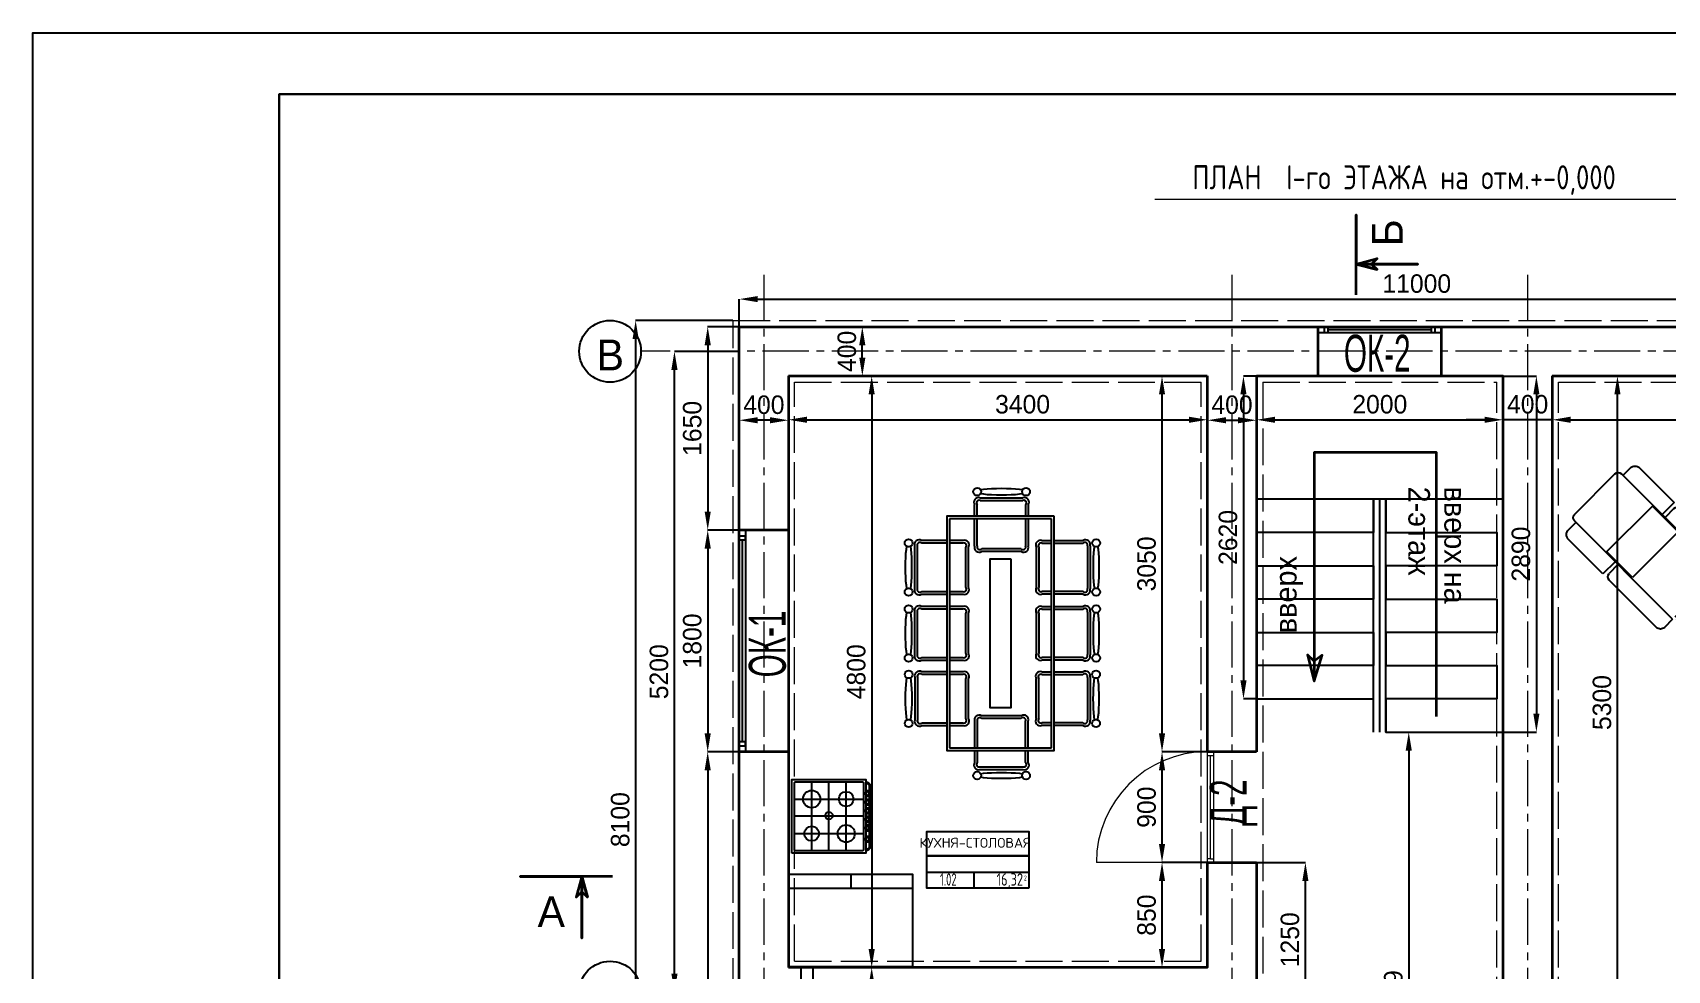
# Model space of a CAD drawing. Header units: millimetres. Extents: x 363119 to 453119, y -246250 to -184425.
# Drawn here: x 409119 to 422389, y -192034 to -184425 of the extents above; entities that cross this region are included whole.
import ezdxf
from ezdxf.enums import TextEntityAlignment as Align

# ---------------------------------------------------------------- set-up
doc = ezdxf.new("R2010")
doc.units = ezdxf.units.MM
doc.linetypes.add('ACAD_ISO02W100', pattern=[15, 12, -3])
doc.linetypes.add('CENTER2', pattern=[1.125, 0.75, -0.125, 0.125, -0.125])
for name, color, linetype in [('0 duvar', 2, 'Continuous'), ('AHSAP KAPI', 152, 'Continuous'), ('AKS', 252, 'CENTER2'), ('room_no', 7, 'Continuous'), ('tefris', 8, 'Continuous'), ('Штамп', 222, 'Continuous')]:
    doc.layers.add(name, color=color, linetype=linetype)
doc.layers.add('ahsap', color=222, linetype='Continuous', lineweight=13)
doc.layers.add('Pencere No', color=7, linetype='Continuous', lineweight=13)
doc.styles.add('1', font='ARIALN.TTF', dxfattribs={"width": 0.7})
doc.styles.add('CYRILLIC', font='cyriltlc.shx')
doc.styles.add('ROMANS', font='romans', dxfattribs={"width": 0.75})
doc.styles.add('SPDS', font='SPDS.shx')
doc.styles.add('YAZI', font='romans.shx')
doc.dimstyles.new('ISO-25', dxfattribs={"dimtxt": 100, "dimasz": 2.5, "dimexe": 1.25, "dimexo": 0.625, "dimtad": 1, "dimdec": 0, "dimtxsty": 'Standard', "dimcen": 2.5, "dimadec": 0, "dimazin": 0, "dimtfac": 1, "dimtdec": 0, "dimtmove": 0, "dimatfit": 3, "dimfxl": 0, "dimarcsym": 0})

# ---------------------------------------------------------------- blocks, each defined once
blk = doc.blocks.new('*D149')
at = {"layer": 'ahsap', "color": 0, "lineweight": -2}
for p, q in [((414854, -187011), (414329, -187011)), ((414329, -192061), (414329, -187161)), ((414804, -192211), (414329, -192211))]:
    blk.add_line(p, q, dxfattribs=at)
at = {"layer": 'ahsap', "color": 0}
for points in [[(414304, -187161), (414354, -187161), (414329, -187011)], [(414304, -192061), (414354, -192061), (414329, -192211)]]:
    blk.add_solid(points, dxfattribs=at)
at = {"layer": 'DEFPOINTS', "color": 0}
for p in [(414329, -187011), (414855, -187011), (414805, -192211)]:
    blk.add_point(p, dxfattribs=at)
at = {"layer": 'ahsap', "color": 0, "insert": (414204, -189611), "char_height": 150, "attachment_point": 5, "rotation": 90}
blk.add_mtext('5200', dxfattribs=at)
blk = doc.blocks.new('*D176')
at = {"layer": 'ahsap', "color": 0, "lineweight": -2}
for p, q in [((414804, -186761), (414014, -186761)), ((414014, -186911), (414014, -194711)), ((414804, -194861), (414014, -194861))]:
    blk.add_line(p, q, dxfattribs=at)
at = {"layer": 'ahsap', "color": 0}
for points in [[(413989, -186911), (414039, -186911), (414014, -186761)], [(413989, -194711), (414039, -194711), (414014, -194861)]]:
    blk.add_solid(points, dxfattribs=at)
at = {"layer": 'DEFPOINTS', "color": 0}
for p in [(414805, -186761), (414014, -194861), (414805, -194861)]:
    blk.add_point(p, dxfattribs=at)
at = {"layer": 'ahsap', "color": 0, "insert": (413889, -190811), "char_height": 150, "attachment_point": 5, "rotation": 90}
blk.add_mtext('8100', dxfattribs=at)
blk = doc.blocks.new('*D150')
at = {"layer": 'ahsap', "color": 0, "lineweight": -2}
for p, q in [((415717, -187211), (415930, -187211)), ((415930, -187361), (415930, -191861)), ((415355, -192011), (415930, -192011))]:
    blk.add_line(p, q, dxfattribs=at)
at = {"layer": 'ahsap', "color": 0}
for points in [[(415905, -187361), (415955, -187361), (415930, -187211)], [(415905, -191861), (415955, -191861), (415930, -192011)]]:
    blk.add_solid(points, dxfattribs=at)
at = {"layer": 'DEFPOINTS', "color": 0}
for p in [(415716, -187211), (415355, -192011), (415930, -192011)]:
    blk.add_point(p, dxfattribs=at)
at = {"layer": 'ahsap', "color": 0, "insert": (415805, -189611), "char_height": 150, "attachment_point": 5, "rotation": 90}
blk.add_mtext('4800', dxfattribs=at)
blk = doc.blocks.new('*D151')
at = {"layer": 'ahsap', "color": 0, "lineweight": -2}
for p, q in [((415255, -187486), (415255, -187566)), ((418655, -187447), (418655, -187566)), ((415405, -187566), (418505, -187566))]:
    blk.add_line(p, q, dxfattribs=at)
at = {"layer": 'ahsap', "color": 0}
for points in [[(415405, -187541), (415405, -187591), (415255, -187566)], [(418505, -187541), (418505, -187591), (418655, -187566)]]:
    blk.add_solid(points, dxfattribs=at)
at = {"layer": 'DEFPOINTS', "color": 0}
for p in [(415255, -187485), (418655, -187446), (418655, -187566)]:
    blk.add_point(p, dxfattribs=at)
at = {"layer": 'ahsap', "color": 0, "insert": (417155, -187441), "char_height": 150, "attachment_point": 5}
blk.add_mtext('3400', dxfattribs=at)
blk = doc.blocks.new('*D153')
at = {"layer": 'ahsap', "color": 0, "lineweight": -2}
for p, q in [((421455, -187261), (421455, -187566)), ((425455, -187261), (425455, -187566)), ((421605, -187566), (425305, -187566))]:
    blk.add_line(p, q, dxfattribs=at)
at = {"layer": 'ahsap', "color": 0}
for points in [[(421605, -187541), (421605, -187591), (421455, -187566)], [(425305, -187541), (425305, -187591), (425455, -187566)]]:
    blk.add_solid(points, dxfattribs=at)
at = {"layer": 'DEFPOINTS', "color": 0}
for p in [(421455, -187261), (425455, -187261), (425455, -187566)]:
    blk.add_point(p, dxfattribs=at)
at = {"layer": 'ahsap', "color": 0, "insert": (423455, -187441), "char_height": 150, "attachment_point": 5}
blk.add_mtext('4000', dxfattribs=at)
blk = doc.blocks.new('*D178')
at = {"layer": 'ahsap', "color": 0, "lineweight": -2}
for p, q in [((414855, -187380), (414855, -187570)), ((415255, -187380), (415255, -187570)), ((415105, -187570), (415005, -187570))]:
    blk.add_line(p, q, dxfattribs=at)
at = {"layer": 'ahsap', "color": 0}
for points in [[(415005, -187545), (415005, -187595), (414855, -187570)], [(415105, -187545), (415105, -187595), (415255, -187570)]]:
    blk.add_solid(points, dxfattribs=at)
at = {"layer": 'DEFPOINTS', "color": 0}
for p in [(414855, -187380), (415255, -187380), (414855, -187570)]:
    blk.add_point(p, dxfattribs=at)
at = {"layer": 'ahsap', "color": 0, "insert": (415055, -187445), "char_height": 150, "attachment_point": 5}
blk.add_mtext('400', dxfattribs=at)
blk = doc.blocks.new('*D179')
at = {"layer": 'ahsap', "color": 0, "lineweight": -2}
for p, q in [((416080, -186811), (415854, -186811)), ((415854, -187061), (415854, -186961)), ((416080, -187211), (415854, -187211))]:
    blk.add_line(p, q, dxfattribs=at)
at = {"layer": 'ahsap', "color": 0}
for points in [[(415829, -186961), (415879, -186961), (415854, -186811)], [(415829, -187061), (415879, -187061), (415854, -187211)]]:
    blk.add_solid(points, dxfattribs=at)
at = {"layer": 'DEFPOINTS', "color": 0}
for p in [(415854, -186811), (416081, -186811), (416081, -187211)]:
    blk.add_point(p, dxfattribs=at)
at = {"layer": 'ahsap', "color": 0, "insert": (415729, -187011), "char_height": 150, "attachment_point": 5, "rotation": 90}
blk.add_mtext('400', dxfattribs=at)
blk = doc.blocks.new('*D180')
at = {"layer": 'ahsap', "color": 0, "lineweight": -2}
for p, q in [((418655, -187391), (418655, -187570)), ((419055, -187391), (419055, -187570)), ((418805, -187570), (418905, -187570))]:
    blk.add_line(p, q, dxfattribs=at)
at = {"layer": 'ahsap', "color": 0}
for points in [[(418805, -187545), (418805, -187595), (418655, -187570)], [(418905, -187545), (418905, -187595), (419055, -187570)]]:
    blk.add_solid(points, dxfattribs=at)
at = {"layer": 'DEFPOINTS', "color": 0}
for p in [(418655, -187390), (419055, -187390), (419055, -187570)]:
    blk.add_point(p, dxfattribs=at)
at = {"layer": 'ahsap', "color": 0, "insert": (418855, -187445), "char_height": 150, "attachment_point": 5}
blk.add_mtext('400', dxfattribs=at)
blk = doc.blocks.new('*D181')
at = {"layer": 'ahsap', "color": 0, "lineweight": -2}
for p, q in [((421055, -187363), (421055, -187567)), ((421455, -187415), (421455, -187567)), ((420905, -187566), (420755, -187566)), ((421455, -187566), (421055, -187566)), ((421605, -187566), (421755, -187566))]:
    blk.add_line(p, q, dxfattribs=at)
at = {"layer": 'ahsap', "color": 0}
for points in [[(420905, -187541), (420905, -187591), (421055, -187566)], [(421605, -187541), (421605, -187591), (421455, -187566)]]:
    blk.add_solid(points, dxfattribs=at)
at = {"layer": 'DEFPOINTS', "color": 0}
for p in [(421055, -187362), (421455, -187414), (421055, -187566)]:
    blk.add_point(p, dxfattribs=at)
at = {"layer": 'ahsap', "color": 0, "insert": (421255, -187441), "char_height": 150, "attachment_point": 5}
blk.add_mtext('400', dxfattribs=at)
blk = doc.blocks.new('*D157')
at = {"layer": 'ahsap', "color": 0, "lineweight": -2}
for p, q in [((415256, -192011), (415930, -192011)), ((415930, -192311), (415930, -192111)), ((416059, -192411), (415930, -192411))]:
    blk.add_line(p, q, dxfattribs=at)
at = {"layer": 'ahsap', "color": 0}
for points in [[(415913, -192111), (415947, -192111), (415930, -192011)], [(415913, -192311), (415947, -192311), (415930, -192411)]]:
    blk.add_solid(points, dxfattribs=at)
at = {"layer": 'DEFPOINTS', "color": 0}
for p in [(415255, -192011), (415930, -192011), (416060, -192411)]:
    blk.add_point(p, dxfattribs=at)
at = {"layer": 'ahsap', "color": 0, "insert": (415865, -192211), "char_height": 100, "attachment_point": 5, "rotation": 90}
blk.add_mtext('400', dxfattribs=at)
blk = doc.blocks.new('*D182')
at = {"layer": 'ahsap', "color": 0, "lineweight": -2}
for p, q in [((419055, -187211), (419055, -187567)), ((421055, -187211), (421055, -187567)), ((419205, -187566), (420905, -187566))]:
    blk.add_line(p, q, dxfattribs=at)
at = {"layer": 'ahsap', "color": 0}
for points in [[(419205, -187541), (419205, -187591), (419055, -187566)], [(420905, -187541), (420905, -187591), (421055, -187566)]]:
    blk.add_solid(points, dxfattribs=at)
at = {"layer": 'DEFPOINTS', "color": 0}
for p in [(419055, -187211), (421055, -187211), (421055, -187566)]:
    blk.add_point(p, dxfattribs=at)
at = {"layer": 'ahsap', "color": 0, "insert": (420055, -187441), "char_height": 150, "attachment_point": 5}
blk.add_mtext('2000', dxfattribs=at)
blk = doc.blocks.new('*D184')
at = {"layer": 'ahsap', "color": 0, "lineweight": -2}
for p, q in [((421455, -187211), (421984, -187211)), ((421984, -192361), (421984, -187361)), ((421455, -192511), (421984, -192511))]:
    blk.add_line(p, q, dxfattribs=at)
at = {"layer": 'ahsap', "color": 0}
for points in [[(421959, -187361), (422009, -187361), (421984, -187211)], [(421959, -192361), (422009, -192361), (421984, -192511)]]:
    blk.add_solid(points, dxfattribs=at)
at = {"layer": 'DEFPOINTS', "color": 0}
for p in [(421455, -187211), (421984, -187211), (421455, -192511)]:
    blk.add_point(p, dxfattribs=at)
at = {"layer": 'ahsap', "color": 0, "insert": (421859, -189861), "char_height": 150, "attachment_point": 5, "rotation": 90}
blk.add_mtext('5300', dxfattribs=at)
blk = doc.blocks.new('*D185')
at = {"layer": 'ahsap', "color": 0, "lineweight": -2}
for p, q in [((421055, -187211), (421326, -187211)), ((421326, -187361), (421326, -189951)), ((421005, -190101), (421326, -190101))]:
    blk.add_line(p, q, dxfattribs=at)
at = {"layer": 'ahsap', "color": 0}
for points in [[(421301, -187361), (421351, -187361), (421326, -187211)], [(421301, -189951), (421351, -189951), (421326, -190101)]]:
    blk.add_solid(points, dxfattribs=at)
at = {"layer": 'DEFPOINTS', "color": 0}
for p in [(421055, -187211), (421005, -190101), (421326, -190101)]:
    blk.add_point(p, dxfattribs=at)
at = {"layer": 'ahsap', "color": 0, "insert": (421201, -188656), "char_height": 150, "attachment_point": 5, "rotation": 90}
blk.add_mtext('2890', dxfattribs=at)
blk = doc.blocks.new('*D186')
at = {"layer": 'ahsap', "color": 0, "lineweight": -2}
for p, q in [((419054, -187211), (418948, -187211)), ((418948, -187361), (418948, -189681)), ((419054, -189831), (418948, -189831))]:
    blk.add_line(p, q, dxfattribs=at)
at = {"layer": 'ahsap', "color": 0}
for points in [[(418923, -187361), (418973, -187361), (418948, -187211)], [(418923, -189681), (418973, -189681), (418948, -189831)]]:
    blk.add_solid(points, dxfattribs=at)
at = {"layer": 'DEFPOINTS', "color": 0}
for p in [(419055, -187211), (418948, -189831), (419055, -189831)]:
    blk.add_point(p, dxfattribs=at)
at = {"layer": 'ahsap', "color": 0, "insert": (418823, -188521), "char_height": 150, "attachment_point": 5, "rotation": 90}
blk.add_mtext('2620', dxfattribs=at)
blk = doc.blocks.new('KOLTUK')
for p, q in [((0, 0), (0, -1.212)), ((0.54, 0.04), (0.04, 0.04)), ((0.58, -1.212), (0.58, 0)), ((-0.15, -0.078), (-0.15, -0.502)), ((0, -0.018), (-0.09, -0.018)), ((0.67, -0.018), (0.58, -0.018)), ((0.73, -0.502), (0.73, -0.078)), ((0.58, -0.39), (0, -0.39)), ((0.008, -0.39), (0.008, -0.707)), ((0.569, -0.707), (0.569, -0.39)), ((-0.15, -0.502), (0, -0.502)), ((-0.11, -0.538), (0, -0.538)), ((0.58, -0.502), (0.73, -0.502)), ((0.58, -0.538), (0.69, -0.538)), ((-0.15, -0.578), (-0.15, -1.162)), ((0.008, -0.707), (0.569, -0.707)), ((0.73, -1.162), (0.73, -0.578)), ((-0.1, -1.212), (0, -1.212)), ((0.013, -1.233), (0.013, -1.525)), ((0.022, -1.212), (0.554, -1.212)), ((0.033, -1.233), (0.033, -1.525)), ((0.539, -1.233), (0.539, -1.525)), ((0.559, -1.233), (0.559, -1.525)), ((0.58, -1.212), (0.68, -1.212)), ((0.523, -1.548), (0.058, -1.548)), ((0.008, -1.598), (0.008, -1.852)), ((0.573, -1.598), (0.573, -1.852)), ((0.523, -1.902), (0.058, -1.902))]:
    blk.add_line(p, q)
for centre, radius, start, end in [((0.04, 0), 0.04, 90, 180), ((0.54, 0), 0.04, 0, 90), ((-0.09, -0.078), 0.06, 90, 180), ((0.67, -0.078), 0.06, 0, 90), ((-0.11, -0.578), 0.04, 90, 180), ((0.69, -0.578), 0.04, 0, 90), ((-0.1, -1.162), 0.05, 180, 270), ((0.68, -1.162), 0.05, 270, 0), ((0.058, -1.598), 0.05, 90, 180), ((0.523, -1.598), 0.05, 0, 90), ((0.058, -1.852), 0.05, 180, 270), ((0.523, -1.852), 0.05, 270, 0)]:
    blk.add_arc(centre, radius, start, end)
blk = doc.blocks.new('Дверь 900')
at = {"layer": 'AHSAP KAPI', "lineweight": 5}
for p, q in [((355709, -118407), (355709, -117507)), ((356609, -118407), (355709, -118407)), ((356609, -118457), (355709, -118457)), ((355739, -118432), (355739, -118407)), ((355739, -118432), (356579, -118432)), ((355739, -118432), (355739, -118457)), ((356579, -118407), (356579, -118457))]:
    blk.add_line(p, q, dxfattribs=at)
for points in [[(355709, -118457), (355709, -118407)], [(356609, -118457), (356609, -118407)]]:
    blk.add_lwpolyline(points, dxfattribs=at)
blk.add_arc((355709, -118407), 900, 0, 90, dxfattribs=at)
blk = doc.blocks.new('*D190')
at = {"layer": 'ahsap', "color": 0, "lineweight": -2}
for p, q in [((418654, -190260), (418286, -190260)), ((418287, -191010), (418287, -190410)), ((418654, -191160), (418286, -191160))]:
    blk.add_line(p, q, dxfattribs=at)
at = {"layer": 'ahsap', "color": 0}
for points in [[(418262, -190410), (418312, -190410), (418287, -190260)], [(418262, -191010), (418312, -191010), (418287, -191160)]]:
    blk.add_solid(points, dxfattribs=at)
at = {"layer": 'DEFPOINTS', "color": 0}
for p in [(418287, -190260), (418655, -190260), (418655, -191160)]:
    blk.add_point(p, dxfattribs=at)
at = {"layer": 'ahsap', "color": 0, "insert": (418162, -190710), "char_height": 150, "attachment_point": 5, "rotation": 90}
blk.add_mtext('900', dxfattribs=at)
blk = doc.blocks.new('*D191')
at = {"layer": 'ahsap', "color": 0, "lineweight": -2}
for p, q in [((414854, -186811), (414598, -186811)), ((414599, -186961), (414599, -188311)), ((414854, -188461), (414598, -188461))]:
    blk.add_line(p, q, dxfattribs=at)
at = {"layer": 'ahsap', "color": 0}
for points in [[(414574, -186961), (414624, -186961), (414599, -186811)], [(414574, -188311), (414624, -188311), (414599, -188461)]]:
    blk.add_solid(points, dxfattribs=at)
at = {"layer": 'DEFPOINTS', "color": 0}
for p in [(414855, -186811), (414599, -188461), (414855, -188461)]:
    blk.add_point(p, dxfattribs=at)
at = {"layer": 'ahsap', "color": 0, "insert": (414474, -187636), "char_height": 150, "attachment_point": 5, "rotation": 90}
blk.add_mtext('1650', dxfattribs=at)
blk = doc.blocks.new('*D192')
at = {"layer": 'ahsap', "color": 0, "lineweight": -2}
for p, q in [((414954, -188461), (414598, -188461)), ((414599, -188611), (414599, -190111)), ((414854, -190261), (414598, -190261))]:
    blk.add_line(p, q, dxfattribs=at)
at = {"layer": 'ahsap', "color": 0}
for points in [[(414574, -188611), (414624, -188611), (414599, -188461)], [(414574, -190111), (414624, -190111), (414599, -190261)]]:
    blk.add_solid(points, dxfattribs=at)
at = {"layer": 'DEFPOINTS', "color": 0}
for p in [(414955, -188461), (414599, -190261), (414855, -190261)]:
    blk.add_point(p, dxfattribs=at)
at = {"layer": 'ahsap', "color": 0, "insert": (414474, -189361), "char_height": 150, "attachment_point": 5, "rotation": 90}
blk.add_mtext('1800', dxfattribs=at)
blk = doc.blocks.new('*D193')
at = {"layer": 'ahsap', "color": 0, "lineweight": -2}
for p, q in [((414954, -190261), (414598, -190261)), ((414599, -190411), (414599, -194661)), ((414854, -194811), (414598, -194811))]:
    blk.add_line(p, q, dxfattribs=at)
at = {"layer": 'ahsap', "color": 0}
for points in [[(414574, -190411), (414624, -190411), (414599, -190261)], [(414574, -194661), (414624, -194661), (414599, -194811)]]:
    blk.add_solid(points, dxfattribs=at)
at = {"layer": 'DEFPOINTS', "color": 0}
for p in [(414955, -190261), (414599, -194811), (414855, -194811)]:
    blk.add_point(p, dxfattribs=at)
at = {"layer": 'ahsap', "color": 0, "insert": (414474, -192536), "char_height": 150, "attachment_point": 5, "rotation": 90}
blk.add_mtext('4550', dxfattribs=at)
blk = doc.blocks.new('*D161')
at = {"layer": 'ahsap', "color": 0, "lineweight": -2}
for p, q in [((414855, -186810), (414855, -186587)), ((415005, -186587), (425705, -186587)), ((425855, -186810), (425855, -186587))]:
    blk.add_line(p, q, dxfattribs=at)
at = {"layer": 'ahsap', "color": 0}
for points in [[(415005, -186562), (415005, -186612), (414855, -186587)], [(425705, -186562), (425705, -186612), (425855, -186587)]]:
    blk.add_solid(points, dxfattribs=at)
at = {"layer": 'DEFPOINTS', "color": 0}
for p in [(425855, -186587), (414855, -186811), (425855, -186811)]:
    blk.add_point(p, dxfattribs=at)
at = {"layer": 'ahsap', "color": 0, "insert": (420355, -186462), "char_height": 150, "attachment_point": 5}
blk.add_mtext('11000', dxfattribs=at)
blk = doc.blocks.new('*D194')
at = {"layer": 'ahsap', "color": 0, "lineweight": -2}
for p, q in [((418654, -190260), (418286, -190260)), ((418287, -191010), (418287, -190410)), ((418653, -191160), (418286, -191160))]:
    blk.add_line(p, q, dxfattribs=at)
at = {"layer": 'ahsap', "color": 0}
for points in [[(418262, -190410), (418312, -190410), (418287, -190260)], [(418262, -191010), (418312, -191010), (418287, -191160)]]:
    blk.add_solid(points, dxfattribs=at)
at = {"layer": 'DEFPOINTS', "color": 0}
for p in [(418287, -190260), (418655, -190260), (418654, -191160)]:
    blk.add_point(p, dxfattribs=at)
at = {"layer": 'ahsap', "color": 0, "insert": (418162, -190710), "char_height": 150, "attachment_point": 5, "rotation": 90}
blk.add_mtext('900', dxfattribs=at)
blk = doc.blocks.new('*D195')
at = {"layer": 'ahsap', "color": 0, "lineweight": -2}
for p, q in [((418654, -187211), (418286, -187211)), ((418287, -190110), (418287, -187361)), ((418654, -190260), (418286, -190260))]:
    blk.add_line(p, q, dxfattribs=at)
at = {"layer": 'ahsap', "color": 0}
for points in [[(418262, -187361), (418312, -187361), (418287, -187211)], [(418262, -190110), (418312, -190110), (418287, -190260)]]:
    blk.add_solid(points, dxfattribs=at)
at = {"layer": 'DEFPOINTS', "color": 0}
for p in [(418287, -187211), (418655, -187211), (418655, -190260)]:
    blk.add_point(p, dxfattribs=at)
at = {"layer": 'ahsap', "color": 0, "insert": (418162, -188736), "char_height": 150, "attachment_point": 5, "rotation": 90}
blk.add_mtext('3050', dxfattribs=at)
blk = doc.blocks.new('roomno')
for p, q in [((1101, 344), (0, 344)), ((0, 344), (1101, 344)), ((1101, 166), (0, 166)), ((511, 0), (511, 166))]:
    blk.add_line(p, q)
blk.add_lwpolyline([(1101, 0), (1101, 602), (0, 602), (0, 0)], close=True)
at = {"style": 'CYRILLIC'}
for p in [(536, 499), (536, 374)]:
    blk.add_attdef('KOMNATA', text='', height=79.8, dxfattribs=at).set_placement(p, align=Align.CENTER)
at = {"style": 'ROMANS'}
for tag, width, p in [('LOBBY', 0.7, (533, 200)), ('001', 0.6, (233, 25))]:
    blk.add_attdef(tag, text='', height=108, dxfattribs=dict(at, width=width)).set_placement(p, align=Align.CENTER)
at = {"style": 'ROMANS', "width": 0.7}
blk.add_attdef('M', text='', height=108, dxfattribs=at).set_placement((1038, 25), align=Align.RIGHT)
blk.add_attdef('2', (1046, 79), '', height=53.9, dxfattribs=at)
blk = doc.blocks.new('FIRIN')
for p, q in [((-14, 28), (-14, -28)), ((0, -28), (0, 28)), ((14, 28), (14, -28)), ((-28, 14), (28, 14)), ((-28, 0), (28, 0)), ((-28, -14), (28, -14))]:
    blk.add_line(p, q)
for points in [[(-30, 30), (30, 30), (30, -30), (-30, -30)], [(-19.5, -30), (-17.5, -30), (-17.5, -31), (-16, -31), (-16, -32.5), (-21, -32.5), (-21, -31), (-19.5, -31)], [(-10.5, -30), (-8.5, -30), (-8.5, -31), (-7, -31), (-7, -32.5), (-12, -32.5), (-12, -31), (-10.5, -31)], [(-3.5, -30), (-1.5, -30), (-1.5, -31), (0, -31), (0, -32.5), (-5, -32.5), (-5, -31), (-3.5, -31)], [(3.5, -30), (5.5, -30), (5.5, -31), (7, -31), (7, -32.5), (2, -32.5), (2, -31), (3.5, -31)], [(10.5, -30), (12.5, -30), (12.5, -31), (14, -31), (14, -32.5), (9, -32.5), (9, -31), (10.5, -31)], [(17.5, -30), (19.5, -30), (19.5, -31), (21, -31), (21, -32.5), (16, -32.5), (16, -31), (17.5, -31)]]:
    blk.add_lwpolyline(points, close=True)
blk.add_lwpolyline([(-27, 28), (27, 28, -0.414214), (28, 27), (28, -27, -0.414214), (27, -28), (-27, -28, -0.414214), (-28, -27), (-28, 27, -0.414214)], format="xyb", close=True)
for points in [[(-27.5, -30), (-27.5, -30.5, 0.414214), (-24, -34), (24, -34, 0.414214), (27.5, -30.5), (27.5, -30)], [(-26.5, -30), (-26.5, -30.5, 0.414214), (-24, -33), (24, -33, 0.414214), (26.5, -30.5), (26.5, -30)]]:
    blk.add_lwpolyline(points, format="xyb")
for centre, radius in [((-14, 14), 6), ((14, 14), 7), ((0.5, 0), 3), ((-14, -14), 7), ((14, -14), 6)]:
    blk.add_circle(centre, radius)
blk = doc.blocks.new('*D206')
at = {"layer": 'ahsap', "color": 0, "lineweight": -2}
for p, q in [((420105, -190101), (420290, -190101)), ((420290, -190251), (420290, -194261)), ((419455, -194411), (420290, -194411))]:
    blk.add_line(p, q, dxfattribs=at)
at = {"layer": 'ahsap', "color": 0}
for points in [[(420265, -190251), (420315, -190251), (420290, -190101)], [(420265, -194261), (420315, -194261), (420290, -194411)]]:
    blk.add_solid(points, dxfattribs=at)
at = {"layer": 'DEFPOINTS', "color": 0}
for p in [(420105, -190101), (419454, -194411), (420290, -194411)]:
    blk.add_point(p, dxfattribs=at)
at = {"layer": 'ahsap', "color": 0, "insert": (420165, -192256), "char_height": 150, "attachment_point": 5, "rotation": 90}
blk.add_mtext('4309', dxfattribs=at)
blk = doc.blocks.new('pencere')
at = {"layer": 'AHSAP KAPI'}
for p, q in [((0, 2.5), (0, -2.5)), ((0, 2.5), (100, 2.5)), ((5, 2.5), (5, -2.5)), ((8, 2.5), (8, -2.5)), ((8, 0), (92, 0)), ((92, 2.5), (92, -2.5)), ((95, 2.5), (95, -2.5)), ((100, 2.5), (100, -2.5)), ((0, -2.5), (100, -2.5))]:
    blk.add_line(p, q, dxfattribs=at)
blk = doc.blocks.new('*D461')
at = {"layer": 'ahsap', "color": 0, "lineweight": -2}
for p, q in [((419055, -191160), (419451, -191160)), ((419451, -192261), (419451, -191310)), ((419055, -192411), (419451, -192411))]:
    blk.add_line(p, q, dxfattribs=at)
at = {"layer": 'ahsap', "color": 0}
for points in [[(419426, -191310), (419476, -191310), (419451, -191160)], [(419426, -192261), (419476, -192261), (419451, -192411)]]:
    blk.add_solid(points, dxfattribs=at)
at = {"layer": 'DEFPOINTS', "color": 0}
for p in [(419055, -191160), (419451, -191160), (419055, -192411)]:
    blk.add_point(p, dxfattribs=at)
at = {"layer": 'ahsap', "color": 0, "insert": (419326, -191786), "char_height": 150, "attachment_point": 5, "rotation": 90}
blk.add_mtext('1250', dxfattribs=at)
blk = doc.blocks.new('*D462')
at = {"layer": 'ahsap', "color": 0, "lineweight": -2}
for p, q in [((418654, -191160), (418286, -191160)), ((418287, -191861), (418287, -191310)), ((418654, -192011), (418286, -192011))]:
    blk.add_line(p, q, dxfattribs=at)
at = {"layer": 'ahsap', "color": 0}
for points in [[(418262, -191310), (418312, -191310), (418287, -191160)], [(418262, -191861), (418312, -191861), (418287, -192011)]]:
    blk.add_solid(points, dxfattribs=at)
at = {"layer": 'DEFPOINTS', "color": 0}
for p in [(418287, -191160), (418655, -191160), (418655, -192011)]:
    blk.add_point(p, dxfattribs=at)
at = {"layer": 'ahsap', "color": 0, "insert": (418162, -191586), "char_height": 150, "attachment_point": 5, "rotation": 90}
blk.add_mtext('850', dxfattribs=at)

msp = doc.modelspace()

# ---------------------------------------------------------------- linework, layer by layer
at = {"color": 0, "lineweight": 35}
for p, q in [((419554.7, -187210.7), (419554.7, -186810.7)), ((420554.7, -187210.7), (420554.7, -186810.7))]:
    msp.add_line(p, q, dxfattribs=at)
at = {"color": 0}
for p, q in [((420004.7, -190101.3), (420004.7, -188211.3)), ((420054.7, -190101.3), (420054.7, -188211.3)), ((420104.7, -190101.3), (420104.7, -188211.3))]:
    msp.add_line(p, q, dxfattribs=at)
for points in [[(421054.7, -187211.3), (421054.7, -188211.3), (419054.7, -188211.3), (419054.7, -187211.3)], [(420004.7, -188211.3), (420004.7, -188481.3), (419054.7, -188481.3), (419054.7, -188751.3), (420004.7, -188751.3), (420004.7, -189021.3), (419054.7, -189021.3), (419054.7, -189291.3), (420004.7, -189291.3), (420004.7, -189561.3), (419054.7, -189561.3), (419054.7, -189831.3), (420004.7, -189831.3)], [(421004.7, -188211.3), (420104.7, -188211.3), (420104.7, -188481.3), (421004.7, -188481.3), (421004.7, -188751.3), (420104.7, -188751.3), (420104.7, -189021.3), (421004.7, -189021.3), (421004.7, -189291.3), (420104.7, -189291.3), (420104.7, -189561.3), (421004.7, -189561.3), (421004.7, -189831.3), (420104.7, -189831.3), (420104.7, -190101.3), (421004.7, -190101.3)]]:
    msp.add_lwpolyline(points, dxfattribs=at)
at = {"color": 0, "lineweight": 35}
msp.add_lwpolyline([(420516.1, -189974.6), (420516.1, -187831), (419522.3, -187831), (419522.3, -189687.4), (419587.6, -189475.2), (419522.3, -189526.3), (419466.7, -189472.3), (419522.3, -189687.4)], dxfattribs=at)
at = {"color": 0, "linetype": 'ACAD_ISO02W100', "ltscale": 10}
msp.add_lwpolyline([(415379.7, -192410.7), (415454.7, -192410.7), (415454.7, -192010.7), (415354.7, -192010.7), (415354.9, -192410.6), (415379.7, -192410.7)], dxfattribs=at)
at = {"layer": 'ahsap', "color": 0}
msp.add_line((418229.5, -185776.2), (422998.8, -185776.2), dxfattribs=at)
at = {"layer": 'ahsap', "color": 0, "lineweight": 35}
for points in [[(419864.3, -186552.6), (419864.3, -185902.6), (419864.3, -186302.6), (419864.3, -186302.6), (420364.3, -186302.6), (419864.3, -186302.6), (420033.4, -186347.9), (419864.3, -186302.6), (420033.4, -186257.3), (419988.1, -186302.6), (420033.4, -186347.9)], [(414854.7, -186810.7), (425854.7, -186810.7)], [(414854.7, -194810.7), (414854.7, -186810.7)], [(415254.7, -187210.7), (418654.7, -187210.7)], [(415254.7, -187210.7), (415255.3, -192010.7)], [(418654.7, -187210.7), (418654.7, -190260.3)], [(419054.7, -187210.7), (421054.7, -187210.7), (421054.7, -192510.7)], [(419054.7, -187210.7), (421054.7, -187210.7)], [(419054.7, -187210.7), (419054.7, -190260.3)], [(421454.7, -187210.7), (425454.7, -187210.7)], [(421454.7, -187210.7), (421454.7, -192510.7)], [(415254.7, -188460.7), (414854.7, -188460.7)], [(415254.7, -190260.7), (414854.7, -190260.7)], [(419054.7, -190260.3), (418654.7, -190260.3)], [(418654.7, -191160.3), (418654.7, -192010.7), (415255.3, -192010.7)], [(419054.7, -191160.3), (418654.7, -191160.3)], [(419054.7, -191160.3), (419054.7, -192410.7)], [(413826.7, -191272), (413076.7, -191272), (413576.7, -191272), (413576.7, -191272), (413576.7, -191772), (413576.7, -191272), (413622, -191441), (413576.7, -191272), (413531.4, -191441), (413576.7, -191395.7), (413622, -191441)]]:
    msp.add_lwpolyline(points, dxfattribs=at)
at = {"layer": 'ahsap', "color": 4, "linetype": 'ACAD_ISO02W100', "lineweight": 13, "ltscale": 25}
for points in [[(414804.7, -194860.7), (414804.7, -186760.7)], [(414804.7, -186760.7), (425654.7, -186760.7), (425904.7, -186760.7)], [(415304.7, -191960.7), (415304.7, -187260.7), (415304.7, -187260.7), (418604.7, -187260.7)], [(415304.7, -191960.7), (418604.7, -191960.7), (418604.7, -191960.7), (418604.7, -187260.7)], [(419104.7, -187260.7), (421004.7, -187260.7)], [(419104.7, -187260.7), (419104.7, -192460.7)], [(421004.7, -194260.7), (421004.7, -187260.7)], [(421504.7, -187260.7), (425404.7, -187260.7), (425404.7, -187260.7)], [(421504.7, -194260.7), (421504.7, -187260.7)]]:
    msp.add_lwpolyline(points, dxfattribs=at)
at = {"layer": 'ahsap', "color": 2}
for points in [[(415255.3, -192010.7), (415923.5, -192010.7)], [(418654.7, -192010.7), (418085.9, -192010.7)]]:
    msp.add_lwpolyline(points, dxfattribs=at)
at = {"layer": 'AHSAP KAPI'}
msp.add_lwpolyline([(414879.7, -188460.7), (414904.7, -188460.7), (414904.7, -188510.7), (414854.7, -188510.7), (414854.7, -188460.7), (414879.1, -188460.7), (414854.7, -188460.7), (414854.7, -188540.7), (414904.7, -188540.7), (414904.7, -188510.7), (414904.7, -190180.7), (414854.7, -190180.7), (414854.7, -190210.7), (414904.7, -190210.7), (414904.7, -190180.7), (414904.7, -190260.7), (414854.7, -190260.7), (414854.7, -188540.7), (414879.7, -188540.7), (414879.7, -190180.7)], dxfattribs=at)
at = {"layer": 'AKS', "lineweight": 5, "ltscale": 500}
for p, q in [((415054.7, -186389.6), (415054.7, -195977.9)), ((418854.7, -186389.6), (418854.7, -195977.9)), ((421254.7, -186389.6), (421254.7, -195977.9)), ((426107, -187010.7), (414056.7, -187010.7))]:
    msp.add_line(p, q, dxfattribs=at)
at = {"layer": 'AKS', "color": 0, "linetype": 'Continuous'}
for centre in [(413806.7, -187010.7), (413806.7, -192210.7)]:
    msp.add_circle(centre, 250.5, dxfattribs=at)
at = {"layer": 'tefris'}
for p, q in [((416561.1, -188370.9), (416561.1, -190227.3)), ((417390.2, -188370.9), (416561.1, -188370.9)), ((417390.2, -190227.3), (417390.2, -188370.9)), ((416561.1, -190227.3), (417390.2, -190227.3)), ((415761.5, -191254.8), (415761.5, -191367.5)), ((415261.5, -191367.5), (416261.5, -191367.5))]:
    msp.add_line(p, q, dxfattribs=at)
for points in [[(417129, -188131.9), (417098.6, -188128.9), (417063.1, -188126.8), (417024.2, -188125.5), (416983.5, -188125.1), (416942.9, -188125.5), (416904, -188126.8), (416868.5, -188128.9), (416838.1, -188131.9), (416814.2, -188135.7)], [(417155, -188136.3), (417152.9, -188135.7), (417129, -188131.9)], [(416765.4, -188349.1), (416765.4, -188255.8)], [(416787.2, -188349.1), (416787.2, -188257)], [(416809.1, -188199.2), (417158, -188199.2)], [(416810.6, -188221), (417156.5, -188221)], [(416814.2, -188164.5), (416838.1, -188168.3), (416868.5, -188171.3), (416904, -188173.4), (416942.9, -188174.7), (416983.5, -188175.1), (417024.2, -188174.7), (417063.1, -188173.4), (417098.6, -188171.3), (417129, -188168.3), (417152.9, -188164.5), (417155, -188163.9)], [(417179.9, -188257), (417179.9, -188349.1)], [(417201.7, -188255.8), (417201.7, -188349.1)], [(416765.4, -188591.7), (416765.4, -188370.9)], [(416787.2, -188590.2), (416787.2, -188370.9)], [(417179.9, -188370.9), (417179.9, -188590.3)], [(417201.7, -188370.9), (417201.7, -188591.8)], [(416539.3, -188545.1), (416335.3, -188545.1)], [(416671.2, -188545.1), (416561.1, -188545.1)], [(417310.8, -188545.1), (417390.2, -188545.1)], [(417412, -188545.1), (417646.7, -188545.1)], [(416211.4, -188908.8), (416208.4, -188878.4), (416206.3, -188842.9), (416205, -188803.9), (416204.6, -188763.3), (416205, -188722.7), (416206.3, -188683.8), (416208.4, -188648.3), (416211.4, -188617.9), (416215.2, -188594)], [(416244, -188594), (416247.8, -188617.9), (416250.8, -188648.3), (416252.9, -188683.8), (416254.2, -188722.7), (416254.6, -188763.3), (416254.2, -188803.9), (416252.9, -188842.9), (416250.8, -188878.4), (416247.8, -188908.8), (416244, -188932.6), (416243.4, -188934.8)], [(416278.7, -188588.9), (416278.7, -188937.8)], [(416300.5, -188590.4), (416300.5, -188936.3)], [(416539.3, -188567), (416336.5, -188567)], [(416669.7, -188567), (416561.1, -188567)], [(416693.2, -188923.7), (416693.2, -188602.8)], [(416715.1, -188924.9), (416715.1, -188601.5)], [(417145.1, -188635.6), (416821.7, -188635.6)], [(417143.9, -188613.7), (416823, -188613.7)], [(417266.9, -188924.9), (417266.9, -188601.5)], [(417288.7, -188923.7), (417288.7, -188602.8)], [(417312.3, -188567), (417390.2, -188567)], [(417412, -188567), (417645.5, -188567)], [(417681.5, -188590.4), (417681.5, -188936.3)], [(417703.3, -188588.9), (417703.3, -188937.8)], [(417738, -188594), (417734.2, -188617.9), (417731.2, -188648.3), (417729.1, -188683.8), (417727.8, -188722.7), (417727.4, -188763.3), (417727.8, -188803.9), (417729.1, -188842.9), (417731.2, -188878.4), (417734.2, -188908.8), (417738, -188932.6), (417738.6, -188934.8)], [(417770.6, -188908.8), (417773.5, -188878.4), (417775.7, -188842.9), (417777, -188803.9), (417777.4, -188763.3), (417777, -188722.7), (417775.7, -188683.8), (417773.5, -188648.3), (417770.6, -188617.9), (417766.8, -188594)], [(416215.8, -188934.8), (416215.2, -188932.6), (416211.4, -188908.8)], [(417766.2, -188934.8), (417766.8, -188932.6), (417770.6, -188908.8)], [(416335.3, -188981.5), (416539.3, -188981.5)], [(416539.3, -189081), (416335.3, -189081)], [(416336.5, -188959.7), (416539.3, -188959.7)], [(416561.1, -188959.7), (416669.8, -188959.7)], [(416561.1, -188981.5), (416671.4, -188981.5)], [(416671.2, -189081), (416561.1, -189081)], [(417390.2, -188981.5), (417310.6, -188981.5)], [(417310.8, -189081), (417390.2, -189081)], [(417390.2, -188959.7), (417312.2, -188959.7)], [(417645.5, -188959.7), (417412, -188959.7)], [(417646.7, -188981.5), (417412, -188981.5)], [(417412, -189081), (417646.7, -189081)], [(416211.4, -189444.7), (416208.4, -189414.3), (416206.3, -189378.7), (416205, -189339.8), (416204.6, -189299.2), (416205, -189258.6), (416206.3, -189219.7), (416208.4, -189184.1), (416211.4, -189153.7), (416215.2, -189129.9)], [(416244, -189129.9), (416247.8, -189153.7), (416250.8, -189184.1), (416252.9, -189219.7), (416254.2, -189258.6), (416254.6, -189299.2), (416254.2, -189339.8), (416252.9, -189378.7), (416250.8, -189414.3), (416247.8, -189444.7), (416244, -189468.5), (416243.4, -189470.7)], [(416278.7, -189124.7), (416278.7, -189473.7)], [(416300.5, -189126.3), (416300.5, -189472.1)], [(416539.3, -189102.8), (416336.5, -189102.8)], [(416669.7, -189102.8), (416561.1, -189102.8)], [(416693.2, -189459.6), (416693.2, -189138.7)], [(416715.1, -189460.8), (416715.1, -189137.4)], [(417266.9, -189460.8), (417266.9, -189137.4)], [(417288.7, -189459.6), (417288.7, -189138.7)], [(417312.3, -189102.8), (417390.2, -189102.8)], [(417412, -189102.8), (417645.5, -189102.8)], [(417681.5, -189126.3), (417681.5, -189472.1)], [(417703.3, -189124.7), (417703.3, -189473.7)], [(417738, -189129.9), (417734.2, -189153.7), (417731.2, -189184.1), (417729.1, -189219.7), (417727.8, -189258.6), (417727.4, -189299.2), (417727.8, -189339.8), (417729.1, -189378.7), (417731.2, -189414.3), (417734.2, -189444.7), (417738, -189468.5), (417738.6, -189470.7)], [(417770.6, -189444.7), (417773.5, -189414.3), (417775.7, -189378.7), (417777, -189339.8), (417777.4, -189299.2), (417777, -189258.6), (417775.7, -189219.7), (417773.5, -189184.1), (417770.6, -189153.7), (417766.8, -189129.9)], [(416215.8, -189470.7), (416215.2, -189468.5), (416211.4, -189444.7)], [(417766.2, -189470.7), (417766.8, -189468.5), (417770.6, -189444.7)], [(416335.3, -189517.4), (416539.3, -189517.4)], [(416539.3, -189611.3), (416336, -189611.3)], [(416336.5, -189495.6), (416539.3, -189495.6)], [(416561.1, -189495.6), (416669.8, -189495.6)], [(416561.1, -189517.4), (416671.4, -189517.4)], [(416672, -189611.3), (416561.1, -189611.3)], [(417310, -189611.3), (417390.2, -189611.3)], [(417390.2, -189517.4), (417310.6, -189517.4)], [(417390.2, -189495.6), (417312.2, -189495.6)], [(417645.5, -189495.6), (417412, -189495.6)], [(417646.7, -189517.4), (417412, -189517.4)], [(417412, -189611.3), (417646, -189611.3)], [(416212.2, -189974.9), (416209.2, -189944.5), (416207.1, -189909), (416205.8, -189870.1), (416205.4, -189829.5), (416205.8, -189788.9), (416207.1, -189749.9), (416209.2, -189714.4), (416212.2, -189684), (416216, -189660.2)], [(416244.7, -189660.2), (416248.5, -189684), (416251.5, -189714.4), (416253.6, -189749.9), (416254.9, -189788.9), (416255.4, -189829.5), (416254.9, -189870.1), (416253.6, -189909), (416251.5, -189944.5), (416248.5, -189974.9), (416244.7, -189998.8), (416244.2, -190001)], [(416279.4, -189655), (416279.4, -190003.9)], [(416301.3, -189656.5), (416301.3, -190002.4)], [(416539.3, -189633.1), (416337.3, -189633.1)], [(416670.4, -189633.1), (416561.1, -189633.1)], [(416694, -189989.8), (416694, -189669)], [(416715.8, -189991.1), (416715.8, -189667.7)], [(417266.2, -189991.1), (417266.2, -189667.7)], [(417288, -189989.8), (417288, -189669)], [(417311.6, -189633.1), (417390.2, -189633.1)], [(417412, -189633.1), (417644.7, -189633.1)], [(417680.7, -189656.5), (417680.7, -190002.4)], [(417702.5, -189655), (417702.5, -190003.9)], [(417737.3, -189660.2), (417733.5, -189684), (417730.5, -189714.4), (417728.3, -189749.9), (417727.1, -189788.9), (417726.6, -189829.5), (417727.1, -189870.1), (417728.3, -189909), (417730.5, -189944.5), (417733.5, -189974.9), (417737.3, -189998.8), (417737.8, -190001)], [(417769.8, -189974.9), (417772.8, -189944.5), (417774.9, -189909), (417776.2, -189870.1), (417776.6, -189829.5), (417776.2, -189788.9), (417774.9, -189749.9), (417772.8, -189714.4), (417769.8, -189684), (417766, -189660.2)], [(416216.5, -190001), (416216, -189998.8), (416212.2, -189974.9)], [(416765.4, -190011.6), (416765.4, -190227.3)], [(416787.2, -190013.1), (416787.2, -190227.3)], [(417145.1, -189967.7), (416821.7, -189967.7)], [(417143.9, -189989.6), (416823, -189989.6)], [(417179.9, -190227.3), (417179.9, -190013)], [(417201.7, -190227.3), (417201.7, -190011.5)], [(417765.5, -190001), (417766, -189998.8), (417769.8, -189974.9)], [(416336, -190047.7), (416539.3, -190047.7)], [(416337.3, -190025.8), (416539.3, -190025.8)], [(416561.1, -190025.8), (416670.6, -190025.8)], [(416561.1, -190047.7), (416672.1, -190047.7)], [(417390.2, -190047.7), (417309.9, -190047.7)], [(417390.2, -190025.8), (417311.4, -190025.8)], [(417644.7, -190025.8), (417412, -190025.8)], [(417646, -190047.7), (417412, -190047.7)], [(416765.4, -190249.1), (416765.4, -190347.5)], [(416787.2, -190249.1), (416787.2, -190346.3)], [(417179.9, -190346.3), (417179.9, -190249.1)], [(417201.7, -190347.5), (417201.7, -190249.1)], [(416809.1, -190404.1), (417158, -190404.1)], [(416810.6, -190382.3), (417156.5, -190382.3)], [(416814.2, -190438.8), (416838.1, -190435), (416868.5, -190432), (416904, -190429.9), (416942.9, -190428.6), (416983.5, -190428.2), (417024.2, -190428.6), (417063.1, -190429.9), (417098.6, -190432), (417129, -190435), (417152.9, -190438.8), (417155, -190439.4)], [(417129, -190471.4), (417098.6, -190474.4), (417063.1, -190476.5), (417024.2, -190477.8), (416983.5, -190478.2), (416942.9, -190477.8), (416904, -190476.5), (416868.5, -190474.4), (416838.1, -190471.4), (416814.2, -190467.6)], [(417155, -190467), (417152.9, -190467.6), (417129, -190471.4)]]:
    msp.add_lwpolyline(points, dxfattribs=at)
for points in [[(417412, -188349.1), (416539.3, -188349.1), (416539.3, -190249.1), (417412, -190249.1)], [(417062.9, -188698.2), (416888.4, -188698.2), (416888.4, -189900), (417062.9, -189900)], [(415261.5, -191254.8), (416261.5, -191254.8), (416261.5, -192004.8), (415261.5, -192004.8)]]:
    msp.add_lwpolyline(points, close=True, dxfattribs=at)
for centre in [(416786.6, -188150.1), (417183.5, -188150.1), (416229.6, -188566.4), (417752.4, -188566.4), (416229.6, -188963.3), (417752.4, -188963.3), (416229.6, -189102.3), (417752.4, -189102.3), (416229.6, -189499.2), (417752.4, -189499.2), (416230.4, -189632.5), (417751.6, -189632.5), (416230.4, -190029.5), (417751.6, -190029.5), (416786.6, -190453.2), (417183.5, -190453.2)]:
    msp.add_circle(centre, 31.7, dxfattribs=at)
for centre, radius, start, end in [((416797.9, -188235.8), 38.2, 73.07916, 211.53551), ((416802.8, -188241.6), 22, 69.25169, 224.63052), ((417164.3, -188241.6), 22, 315.36948, 110.74831), ((417169.1, -188235.8), 38.2, 328.46449, 106.92084), ((416315.3, -188577.7), 38.2, 58.46449, 196.92084), ((416682.4, -188581.7), 38.2, 328.46449, 106.92084), ((417299.6, -188581.7), 38.2, 73.07916, 211.53551), ((417666.7, -188577.7), 38.2, 343.07916, 121.53551), ((416321.1, -188582.6), 22, 45.36948, 200.74831), ((416677.5, -188587.5), 22, 315.36948, 110.74831), ((416801.9, -188602.8), 38.2, 163.07916, 301.53551), ((416807.7, -188598), 22, 159.25169, 314.63052), ((417159.3, -188598.1), 22, 225.36948, 20.74831), ((417165.1, -188603), 38.2, 238.46449, 16.92084), ((417304.5, -188587.5), 22, 69.25169, 224.63052), ((417660.9, -188582.6), 22, 339.25169, 134.63052), ((416315.3, -188948.9), 38.2, 163.07916, 301.53551), ((416321.1, -188944), 22, 159.25169, 314.63052), ((416677.6, -188939.1), 22, 249.25169, 44.63052), ((416682.5, -188944.9), 38.2, 253.07916, 31.53551), ((417299.5, -188944.9), 38.2, 148.46449, 286.92084), ((417304.4, -188939.1), 22, 135.36948, 290.74831), ((417660.9, -188944), 22, 225.36948, 20.74831), ((417666.7, -188948.9), 38.2, 238.46449, 16.92084), ((416315.3, -189113.6), 38.2, 58.46449, 196.92084), ((416682.4, -189117.6), 38.2, 328.46449, 106.92084), ((417299.6, -189117.6), 38.2, 73.07916, 211.53551), ((417666.7, -189113.6), 38.2, 343.07916, 121.53551), ((416321.1, -189118.5), 22, 45.36948, 200.74831), ((416677.5, -189123.4), 22, 315.36948, 110.74831), ((417304.5, -189123.4), 22, 69.25169, 224.63052), ((417660.9, -189118.5), 22, 339.25169, 134.63052), ((416315.3, -189484.8), 38.2, 163.07916, 301.53551), ((416321.1, -189479.9), 22, 159.25169, 314.63052), ((416677.6, -189475), 22, 249.25169, 44.63052), ((416682.5, -189480.8), 38.2, 253.07916, 31.53551), ((417299.5, -189480.8), 38.2, 148.46449, 286.92084), ((417304.4, -189475), 22, 135.36948, 290.74831), ((417660.9, -189479.9), 22, 225.36948, 20.74831), ((417666.7, -189484.8), 38.2, 238.46449, 16.92084), ((416316, -189643.9), 38.2, 58.46449, 196.92084), ((416683.1, -189647.9), 38.2, 328.46449, 106.92084), ((417298.9, -189647.9), 38.2, 73.07916, 211.53551), ((417666, -189643.9), 38.2, 343.07916, 121.53551), ((416321.8, -189648.8), 22, 45.36948, 200.74831), ((416678.2, -189653.7), 22, 315.36948, 110.74831), ((417303.8, -189653.7), 22, 69.25169, 224.63052), ((417660.2, -189648.8), 22, 339.25169, 134.63052), ((416316, -190015.1), 38.2, 163.07916, 301.53551), ((416321.8, -190010.2), 22, 159.25169, 314.63052), ((416678.3, -190005.3), 22, 249.25169, 44.63052), ((416683.2, -190011.1), 38.2, 253.07916, 31.53551), ((416801.9, -190000.5), 38.2, 58.46449, 196.92084), ((416807.7, -190005.3), 22, 45.36948, 200.74831), ((417159.3, -190005.2), 22, 339.25169, 134.63052), ((417165.1, -190000.3), 38.2, 343.07916, 121.53551), ((417298.8, -190011.1), 38.2, 148.46449, 286.92084), ((417303.6, -190005.3), 22, 135.36948, 290.74831), ((417660.2, -190010.2), 22, 225.36948, 20.74831), ((417666, -190015.1), 38.2, 238.46449, 16.92084), ((416797.9, -190367.5), 38.2, 148.46449, 286.92084), ((416802.8, -190361.7), 22, 135.36948, 290.74831), ((417164.3, -190361.7), 22, 249.25169, 44.63052), ((417169.1, -190367.5), 38.2, 253.07916, 31.53551)]:
    msp.add_arc(centre, radius, start, end, dxfattribs=at)
at = {"layer": 'Штамп', "color": 0}
msp.add_lwpolyline([(430119.3, -214125.1), (409119.3, -214125.1), (409119.3, -184425.1), (430119.3, -184425.1)], close=True, dxfattribs=at)
at = {"layer": 'Штамп', "color": 0, "lineweight": 30}
msp.add_lwpolyline([(411119.3, -213625.1), (411119.3, -184925.1), (429619.3, -184925.1), (429619.3, -213625.1)], dxfattribs=at)

# ---------------------------------------------------------------- block references
at = {"layer": 'ahsap', "rotation": 90.00000000000001}
msp.add_blockref('Дверь 900', (300247.3, -546868.8), dxfattribs=at)
at = {"layer": 'AHSAP KAPI', "xscale": 10, "yscale": 10, "zscale": 10, "rotation": 180}
msp.add_blockref('pencere', (420554.7, -186835.7), dxfattribs=at)
at = {"layer": 'room_no'}
ref = msp.add_blockref('roomno', (416375.7, -191365.5), dxfattribs=dict(at, xscale=0.7552368622273207, yscale=0.7552368622273207, zscale=0.7552368621983202))
ref.add_attrib('KOMNATA', 'КУХНЯ-СТОЛОВАЯ', dxfattribs={"layer": '0', "height": 80, "style": 'YAZI'}).set_placement((416772.2, -191038.9), align=Align.CENTER)
ref.add_attrib('001', '1.02', dxfattribs={"layer": '0', "height": 100, "style": 'ROMANS', "width": 0.6}).set_placement((416551.9, -191346.9), align=Align.CENTER)
ref.add_attrib('2', '2', (417165.3, -191305.9), dxfattribs={"layer": '0', "height": 40.7, "style": 'ROMANS', "width": 0.7})
ref.add_attrib('M', '16,32', dxfattribs={"layer": '0', "height": 100, "style": 'ROMANS', "width": 0.7}).set_placement((417159.2, -191346.7), align=Align.RIGHT)
at = {"layer": 'tefris'}
for name, p, xscale, yscale, zscale, rotation in [('KOLTUK', (422016, -188005.4), -930.8621371314853, 930.8621371315385, 930.8621371315334, 44.99999999999304), ('FIRIN', (415583.1, -190784.1), 10, 10, 10, 90)]:
    msp.add_blockref(name, p, dxfattribs=dict(at, xscale=xscale, yscale=yscale, zscale=zscale, rotation=rotation))

# ---------------------------------------------------------------- texts
at = {"char_height": 175}
for s, width, insert, attachment_point, rotation in [('вверх на 2-этаж', 1358.14, (420753.7, -188108.3), 1, 270), ('вверх', 924.524, (419431.9, -189298.1), 7, 90)]:
    msp.add_mtext_dynamic_manual_height_columns(s, width=width, gutter_width=12.5, heights=[0], dxfattribs=dict(at, insert=insert, attachment_point=attachment_point, rotation=rotation))
at = {"layer": '0 duvar', "color": 0, "ltscale": 0.071429, "style": 'SPDS'}
msp.add_text('ПЛАН  I-го ЭТАЖА на отм.+-0,000 ', height=195, dxfattribs=at).set_placement((418533, -185696))
at = {"layer": 'AKS', "color": 0}
msp.add_text('Б', height=250, rotation=90, dxfattribs=at).set_placement((420115.7, -186049), align=Align.MIDDLE)
for s, p in [('В', (413808.3, -187040.1)), ('А', (413329.1, -191558.3))]:
    msp.add_text(s, height=250, dxfattribs=at).set_placement(p, align=Align.MIDDLE)
at = {"layer": 'Pencere No', "color": 0, "style": '1', "width": 0.7}
msp.add_text('ОК-2', height=300, dxfattribs=at).set_placement((419763.4, -187176.3))
at = {"layer": 'Pencere No', "style": '1', "width": 0.7}
for s, p in [('ОК-1', (415232.8, -189656)), ('Д-2', (418974.2, -190861.6))]:
    msp.add_text(s, height=300, rotation=90, dxfattribs=at).set_placement(p)

# ---------------------------------------------------------------- dimensions: what is measured, and where the dimension line sits
at = {"layer": 'ahsap', "color": 0}
for base, p1, p2, picture, middle in [((425854.7, -186587.1), (414854.7, -186810.7), (425854.7, -186810.7), '*D161', (420354.7, -186462.1)), ((421054.7, -187566.5), (419054.7, -187210.7), (421054.7, -187210.7), '*D182', (420054.7, -187441.5)), ((425454.7, -187566.2), (421454.7, -187260.7), (425454.7, -187260.7), '*D153', (423454.7, -187441.2))]:
    dim = msp.add_linear_dim(base=base, p1=p1, p2=p2, dimstyle='ISO-25', override={"dimtxt": 150, "dimasz": 150, "dimexe": 0.25, "dimgap": 50, "dimdle": 0.25, "dimfxl": 0.25}, dxfattribs=at)
    dim.commit()
    dim.dimension.update_dxf_attribs({"geometry": picture, "text_midpoint": middle})
for base, p1, p2, picture, middle in [((414014, -194860.7), (414804.7, -186760.7), (414804.7, -194860.7), '*D176', (413889, -190810.7)), ((414598.5, -188460.7), (414854.7, -186810.7), (414854.7, -188460.7), '*D191', (414473.5, -187635.7)), ((414329.2, -187010.7), (414804.7, -192210.7), (414854.7, -187010.7), '*D149', (414204.2, -189610.7)), ((415929.7, -192010.7), (415716, -187210.7), (415354.7, -192010.7), '*D150', (415804.7, -189610.7)), ((418286.7, -187210.7), (418654.7, -190260.3), (418654.7, -187210.7), '*D195', (418161.7, -188735.5)), ((418947.8, -189831.3), (419054.7, -187211.3), (419054.7, -189831.3), '*D186', (418822.8, -188521.3)), ((421326.2, -190101.3), (421054.7, -187211.3), (421004.7, -190101.3), '*D185', (421201.2, -188656.3)), ((421984.1, -187210.7), (421454.7, -192510.7), (421454.7, -187210.7), '*D184', (421859.1, -189860.7)), ((414598.5, -190260.7), (414954.7, -188460.7), (414854.7, -190260.7), '*D192', (414473.5, -189360.7)), ((420290, -194410.7), (420104.7, -190101.3), (419454.3, -194410.7), '*D206', (420165, -192256)), ((414598.5, -194810.7), (414954.7, -190260.7), (414854.7, -194810.7), '*D193', (414473.5, -192535.7)), ((418286.7, -190260.3), (418654.7, -191160.3), (418654.7, -190260.3), '*D190', (418161.7, -190710.3)), ((418286.7, -190260.3), (418654.1, -191160.3), (418654.7, -190260.3), '*D194', (418161.7, -190710.3)), ((418286.7, -191160.3), (418654.7, -192010.7), (418654.7, -191160.3), '*D462', (418161.7, -191585.5)), ((419450.8, -191160.3), (419054.7, -192410.7), (419054.7, -191160.3), '*D461', (419325.8, -191785.5))]:
    dim = msp.add_linear_dim(base=base, p1=p1, p2=p2, angle=90, dimstyle='ISO-25', override={"dimtxt": 150, "dimasz": 150, "dimexe": 0.25, "dimgap": 50, "dimdle": 0.25, "dimfxl": 0.25}, dxfattribs=at)
    dim.commit()
    dim.dimension.update_dxf_attribs({"geometry": picture, "text_midpoint": middle})
for base, p1, p2, override, picture, middle in [((415854.2, -186810.7), (416080.6, -187210.7), (416080.6, -186810.7), {"dimtxt": 150, "dimasz": 150, "dimexe": 0.25, "dimgap": 50, "dimdle": 0.25, "dimfxl": 0.25}, '*D179', (415854.2, -187010.7)), ((415929.9, -192010.7), (416059.6, -192410.7), (415255.3, -192010.7), {"dimasz": 100, "dimexe": 0.25, "dimgap": 15, "dimdle": 0.25, "dimfxl": 0.25}, '*D157', (415929.9, -192210.7))]:
    dim = msp.add_linear_dim(base=base, p1=p1, p2=p2, angle=90, dimstyle='ISO-25', override=override, dxfattribs=at)
    dim.commit()
    dim.dimension.update_dxf_attribs({"geometry": picture, "text_midpoint": middle, "dimtype": 160})
for base, p1, p2, picture, middle in [((414854.7, -187570), (415254.7, -187379.5), (414854.7, -187379.5), '*D178', (415054.7, -187570)), ((418654.7, -187566.2), (415254.7, -187485.3), (418654.7, -187446.4), '*D151', (417154.7, -187566.2)), ((419054.7, -187570.2), (418654.7, -187390.3), (419054.7, -187390.3), '*D180', (418854.7, -187570.2)), ((421054.7, -187566.5), (421454.7, -187413.9), (421054.7, -187362.4), '*D181', (421254.7, -187566.5))]:
    dim = msp.add_linear_dim(base=base, p1=p1, p2=p2, dimstyle='ISO-25', override={"dimtxt": 150, "dimasz": 150, "dimexe": 0.25, "dimgap": 50, "dimdle": 0.25, "dimfxl": 0.25}, dxfattribs=at)
    dim.commit()
    dim.dimension.update_dxf_attribs({"geometry": picture, "text_midpoint": middle, "dimtype": 160})

doc.saveas('drawing.dxf')
